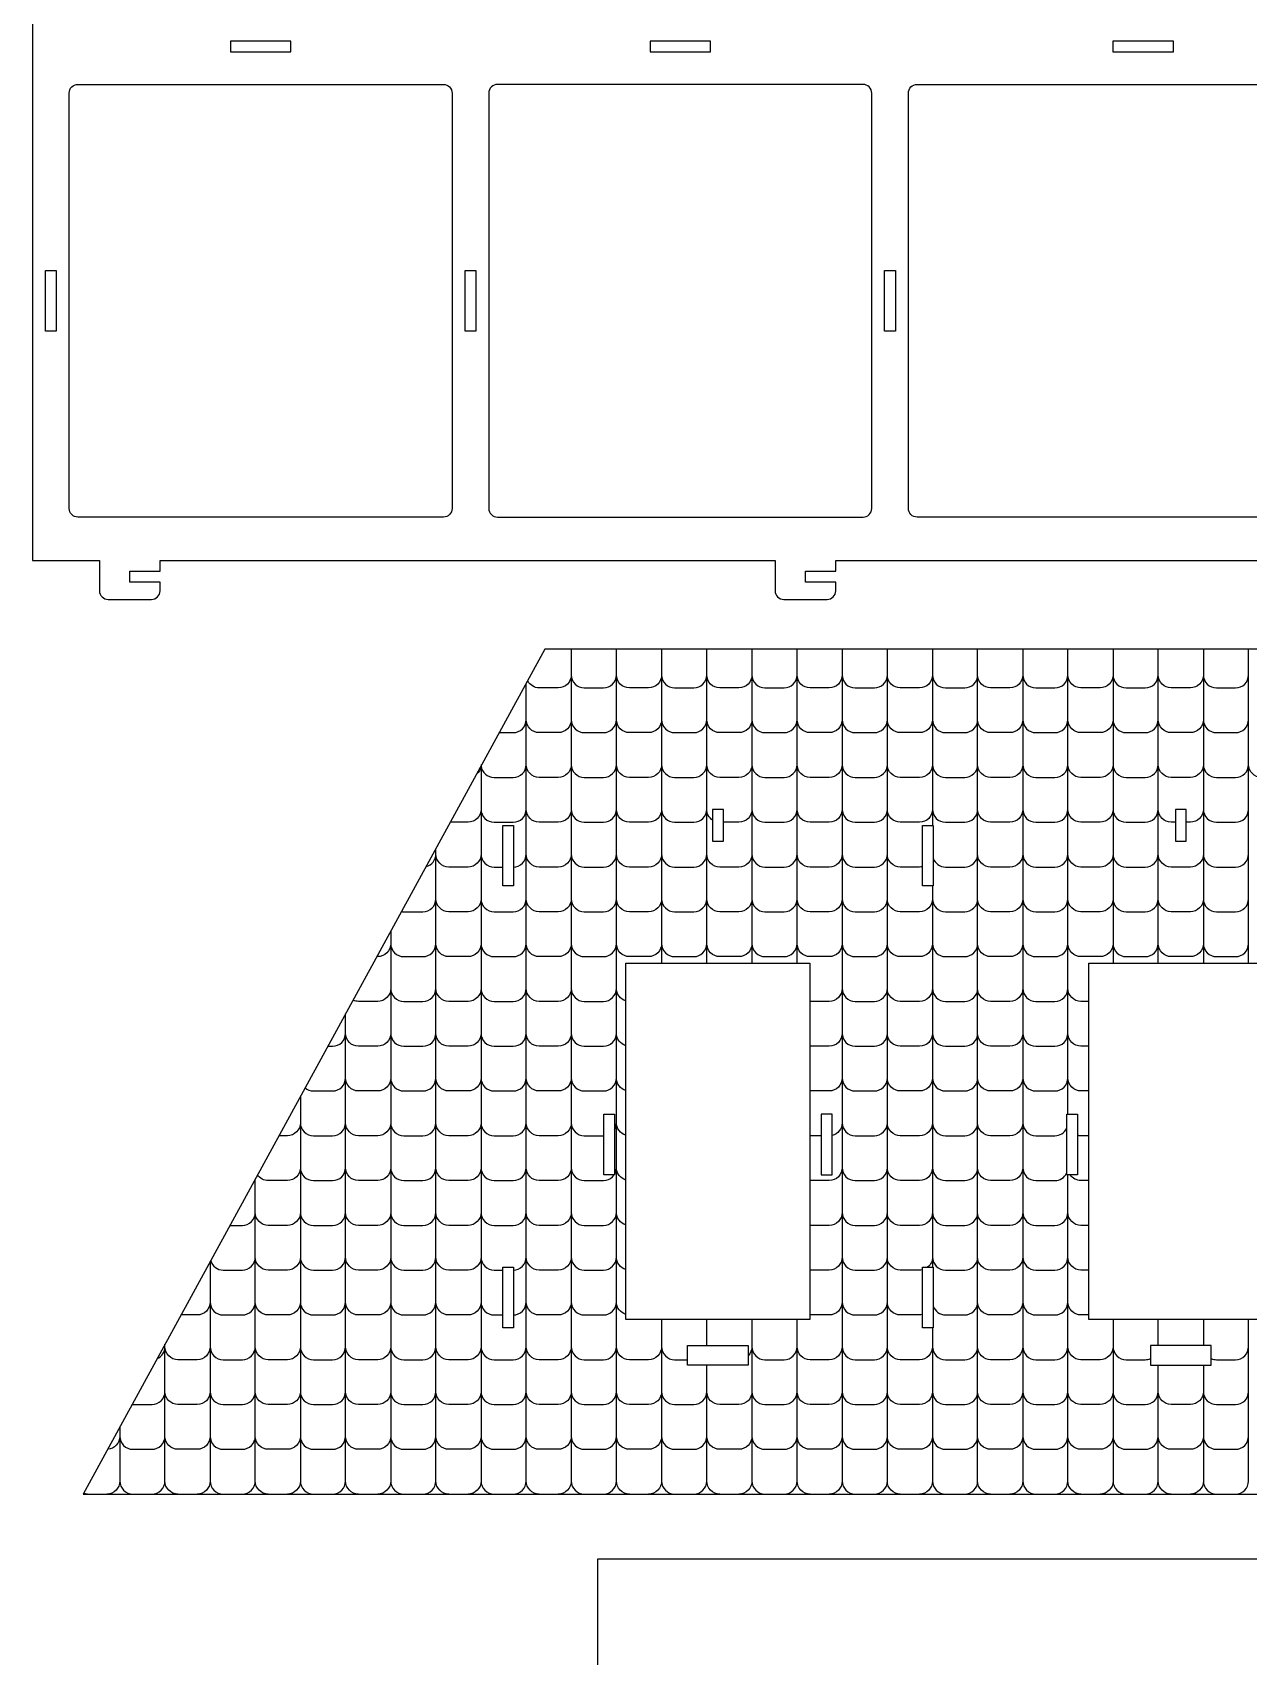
# Model space of a CAD drawing. Extents: x 9656 to 9770, y 1091 to 1154.
# Drawn here: x 9713.3 to 9727.36, y 1113.43 to 1132.2 of the extents above; entities that cross this region are included whole.
import ezdxf

# ---------------------------------------------------------------- set-up
doc = ezdxf.new("R2010")
doc.units = 0
doc.header["$MEASUREMENT"] = 0
doc.layers.add('LAYER_1', color=18, linetype='CONTINUOUS')

msp = doc.modelspace()

# ---------------------------------------------------------------- linework, layer by layer
at = {"layer": 'LAYER_1'}
for points in [[(9713.303, 1137.973), (9713.303, 1126.098), (9714.078, 1126.098), (9714.078, 1125.748, 0.414214), (9714.178, 1125.648), (9714.678, 1125.648, 0.414214), (9714.778, 1125.748), (9714.778, 1125.848), (9714.428, 1125.848), (9714.428, 1125.973), (9714.778, 1125.973), (9714.778, 1126.098), (9721.887, 1126.098), (9721.887, 1125.748, 0.414214), (9721.987, 1125.648), (9722.487, 1125.648, 0.414214), (9722.587, 1125.748), (9722.587, 1125.848), (9722.237, 1125.848), (9722.237, 1125.973), (9722.587, 1125.973), (9722.587, 1126.098), (9729.695, 1126.098)], [(9719.531, 1125.072), (9719.531, 1115.46, 0.414214), (9719.681, 1115.31)], [(9719.903, 1115.31, 0.414214), (9720.053, 1115.46), (9720.053, 1125.072)], [(9722.662, 1125.072), (9722.662, 1115.46, 0.414214), (9722.812, 1115.31)], [(9723.034, 1115.31, 0.414214), (9723.184, 1115.46), (9723.184, 1125.072)], [(9724.378, 1115.31, -0.414214), (9724.228, 1115.46), (9724.228, 1125.072)], [(9724.75, 1125.072), (9724.75, 1115.46, -0.414214), (9724.6, 1115.31)], [(9719.531, 1124.775, -0.414214), (9719.381, 1124.625), (9719.16, 1124.625, -0.279406), (9719.027, 1124.706)], [(9719.531, 1124.775, 0.414214), (9719.681, 1124.625), (9719.903, 1124.625, 0.414214), (9720.053, 1124.775)], [(9720.575, 1124.775, -0.414214), (9720.425, 1124.625), (9720.203, 1124.625, -0.414214), (9720.053, 1124.775)], [(9720.575, 1124.775, 0.414214), (9720.725, 1124.625), (9720.947, 1124.625, 0.414214), (9721.097, 1124.775)], [(9721.619, 1124.775, -0.414214), (9721.469, 1124.625), (9721.247, 1124.625, -0.414214), (9721.097, 1124.775)], [(9721.619, 1124.775, 0.414214), (9721.769, 1124.625), (9721.991, 1124.625, 0.414214), (9722.141, 1124.775)], [(9722.662, 1124.775, -0.414214), (9722.512, 1124.625), (9722.291, 1124.625, -0.414214), (9722.141, 1124.775)], [(9722.662, 1124.775, 0.414214), (9722.812, 1124.625), (9723.034, 1124.625, 0.414214), (9723.184, 1124.775)], [(9723.706, 1124.775, -0.414214), (9723.556, 1124.625), (9723.334, 1124.625, -0.414214), (9723.184, 1124.775)], [(9723.706, 1124.775, 0.414214), (9723.856, 1124.625), (9724.078, 1124.625, 0.414214), (9724.228, 1124.775)], [(9724.75, 1124.775, -0.414214), (9724.6, 1124.625), (9724.378, 1124.625, -0.414214), (9724.228, 1124.775)], [(9724.75, 1124.775, 0.414214), (9724.9, 1124.625), (9725.121, 1124.625, 0.414214), (9725.271, 1124.775)], [(9725.793, 1124.775, -0.414214), (9725.643, 1124.625), (9725.421, 1124.625, -0.414214), (9725.271, 1124.775)], [(9725.793, 1124.775, 0.414214), (9725.943, 1124.625), (9726.165, 1124.625, 0.414214), (9726.315, 1124.775)], [(9726.837, 1124.775, -0.414214), (9726.687, 1124.625), (9726.465, 1124.625, -0.414214), (9726.315, 1124.775)], [(9726.837, 1124.775, 0.414214), (9726.987, 1124.625), (9727.209, 1124.625, 0.414214), (9727.359, 1124.775)], [(9718.86, 1115.31, 0.414214), (9719.01, 1115.46), (9719.01, 1124.675)], [(9718.7, 1124.108), (9718.86, 1124.108, 0.414214), (9719.01, 1124.258)], [(9719.531, 1124.258, -0.414214), (9719.381, 1124.108), (9719.16, 1124.108, -0.414214), (9719.01, 1124.258)], [(9719.531, 1124.258, 0.414214), (9719.681, 1124.108), (9719.903, 1124.108, 0.414214), (9720.053, 1124.258)], [(9720.575, 1124.258, -0.414214), (9720.425, 1124.108), (9720.203, 1124.108, -0.414214), (9720.053, 1124.258)], [(9720.575, 1124.258, 0.414214), (9720.725, 1124.108), (9720.947, 1124.108, 0.414214), (9721.097, 1124.258)], [(9721.619, 1124.258, -0.414214), (9721.469, 1124.108), (9721.247, 1124.108, -0.414214), (9721.097, 1124.258)], [(9721.619, 1124.258, 0.414214), (9721.769, 1124.108), (9721.991, 1124.108, 0.414214), (9722.141, 1124.258)], [(9722.662, 1124.258, -0.414214), (9722.512, 1124.108), (9722.291, 1124.108, -0.414214), (9722.141, 1124.258)], [(9722.662, 1124.258, 0.414214), (9722.812, 1124.108), (9723.034, 1124.108, 0.414214), (9723.184, 1124.258)], [(9723.706, 1124.258, -0.414214), (9723.556, 1124.108), (9723.334, 1124.108, -0.414214), (9723.184, 1124.258)], [(9723.706, 1124.258, 0.414214), (9723.856, 1124.108), (9724.078, 1124.108, 0.414214), (9724.228, 1124.258)], [(9724.75, 1124.258, -0.414214), (9724.6, 1124.108), (9724.378, 1124.108, -0.414214), (9724.228, 1124.258)], [(9724.75, 1124.258, 0.414214), (9724.9, 1124.108), (9725.121, 1124.108, 0.414214), (9725.271, 1124.258)], [(9725.793, 1124.258, -0.414214), (9725.643, 1124.108), (9725.421, 1124.108, -0.414214), (9725.271, 1124.258)], [(9725.793, 1124.258, 0.414214), (9725.943, 1124.108), (9726.165, 1124.108, 0.414214), (9726.315, 1124.258)], [(9726.837, 1124.258, -0.414214), (9726.687, 1124.108), (9726.465, 1124.108, -0.414214), (9726.315, 1124.258)], [(9726.837, 1124.258, 0.414214), (9726.987, 1124.108), (9727.209, 1124.108, 0.414214), (9727.359, 1124.258)], [(9718.486, 1123.717, -0.175116), (9718.437, 1123.628)], [(9718.488, 1123.74), (9718.488, 1115.46, 0.414214), (9718.638, 1115.31)], [(9718.489, 1123.722, 0.379798), (9718.638, 1123.59), (9718.86, 1123.59, 0.414214), (9719.01, 1123.74)], [(9719.531, 1123.74, -0.414214), (9719.381, 1123.59), (9719.16, 1123.59, -0.414214), (9719.01, 1123.74)], [(9719.531, 1123.74, 0.414214), (9719.681, 1123.59), (9719.903, 1123.59, 0.414214), (9720.053, 1123.74)], [(9720.575, 1123.74, -0.414214), (9720.425, 1123.59), (9720.203, 1123.59, -0.414214), (9720.053, 1123.74)], [(9720.575, 1123.74, 0.414214), (9720.725, 1123.59), (9720.947, 1123.59, 0.414214), (9721.097, 1123.74)], [(9721.619, 1123.74, -0.414214), (9721.469, 1123.59), (9721.247, 1123.59, -0.414214), (9721.097, 1123.74)], [(9721.619, 1123.74, 0.414214), (9721.769, 1123.59), (9721.991, 1123.59, 0.414214), (9722.141, 1123.74)], [(9722.662, 1123.74, -0.414214), (9722.512, 1123.59), (9722.291, 1123.59, -0.414214), (9722.141, 1123.74)], [(9722.662, 1123.74, 0.414214), (9722.812, 1123.59), (9723.034, 1123.59, 0.414214), (9723.184, 1123.74)], [(9723.706, 1123.74, -0.414214), (9723.556, 1123.59), (9723.334, 1123.59, -0.414214), (9723.184, 1123.74)], [(9723.706, 1123.74, 0.414214), (9723.856, 1123.59), (9724.078, 1123.59, 0.414214), (9724.228, 1123.74)], [(9724.75, 1123.74, -0.414214), (9724.6, 1123.59), (9724.378, 1123.59, -0.414214), (9724.228, 1123.74)], [(9724.75, 1123.74, 0.414214), (9724.9, 1123.59), (9725.121, 1123.59, 0.414214), (9725.271, 1123.74)], [(9725.793, 1123.74, -0.414214), (9725.643, 1123.59), (9725.421, 1123.59, -0.414214), (9725.271, 1123.74)], [(9725.793, 1123.74, 0.414214), (9725.943, 1123.59), (9726.165, 1123.59, 0.414214), (9726.315, 1123.74)], [(9726.837, 1123.74, -0.414214), (9726.687, 1123.59), (9726.465, 1123.59, -0.414214), (9726.315, 1123.74)], [(9726.837, 1123.74, 0.414214), (9726.987, 1123.59), (9727.209, 1123.59, 0.414214), (9727.359, 1123.74)], [(9727.881, 1123.74, -0.414214), (9727.731, 1123.59), (9727.509, 1123.59, -0.414214), (9727.359, 1123.74)], [(9718.488, 1123.223, -0.414214), (9718.338, 1123.073), (9718.134, 1123.073)], [(9718.488, 1123.223, 0.414214), (9718.638, 1123.073), (9718.86, 1123.073, 0.414214), (9719.01, 1123.223)], [(9719.531, 1123.223, -0.414214), (9719.381, 1123.073), (9719.16, 1123.073, -0.414214), (9719.01, 1123.223)], [(9719.531, 1123.223, 0.414214), (9719.681, 1123.073), (9719.903, 1123.073, 0.414214), (9720.053, 1123.223)], [(9720.575, 1123.223, -0.414214), (9720.425, 1123.073), (9720.203, 1123.073, -0.414214), (9720.053, 1123.223)], [(9720.575, 1123.223, 0.414214), (9720.725, 1123.073), (9720.947, 1123.073, 0.414214), (9721.097, 1123.223)], [(9721.164, 1123.098, -0.250445), (9721.097, 1123.223)], [(9721.619, 1123.223, -0.414214), (9721.469, 1123.073), (9721.289, 1123.073)], [(9721.619, 1123.223, 0.414214), (9721.769, 1123.073), (9721.991, 1123.073, 0.414214), (9722.141, 1123.223)], [(9722.662, 1123.223, -0.414214), (9722.512, 1123.073), (9722.291, 1123.073, -0.414214), (9722.141, 1123.223)], [(9722.662, 1123.223, 0.414214), (9722.812, 1123.073), (9723.034, 1123.073, 0.414214), (9723.184, 1123.223)], [(9723.706, 1123.223, -0.414214), (9723.556, 1123.073), (9723.334, 1123.073, -0.414214), (9723.184, 1123.223)], [(9723.706, 1123.223, 0.414214), (9723.856, 1123.073), (9724.078, 1123.073, 0.414214), (9724.228, 1123.223)], [(9724.75, 1123.223, -0.414214), (9724.6, 1123.073), (9724.378, 1123.073, -0.414214), (9724.228, 1123.223)], [(9724.75, 1123.223, 0.414214), (9724.9, 1123.073), (9725.121, 1123.073, 0.414214), (9725.271, 1123.223)], [(9725.793, 1123.223, -0.414214), (9725.643, 1123.073), (9725.421, 1123.073, -0.414214), (9725.271, 1123.223)], [(9725.793, 1123.223, 0.414214), (9725.943, 1123.073), (9726.165, 1123.073, 0.414214), (9726.315, 1123.223)], [(9726.514, 1123.073), (9726.465, 1123.073, -0.414214), (9726.315, 1123.223)], [(9726.837, 1123.223, -0.414214), (9726.687, 1123.073), (9726.639, 1123.073)], [(9726.837, 1123.223, 0.414214), (9726.987, 1123.073), (9727.209, 1123.073, 0.414214), (9727.359, 1123.223)], [(9717.853, 1122.56, 0.342693), (9717.966, 1122.705)], [(9718.116, 1115.31, -0.414214), (9717.966, 1115.46), (9717.966, 1122.766)], [(9718.488, 1122.705, -0.414214), (9718.338, 1122.555), (9718.116, 1122.555, -0.414214), (9717.966, 1122.705)], [(9718.488, 1122.705, 0.414214), (9718.638, 1122.555), (9718.739, 1122.555)], [(9718.86, 1122.555, 0.414214), (9719.01, 1122.705)], [(9719.531, 1122.705, -0.414214), (9719.381, 1122.555), (9719.16, 1122.555, -0.414214), (9719.01, 1122.705)], [(9719.531, 1122.705, 0.414214), (9719.681, 1122.555), (9719.903, 1122.555, 0.414214), (9720.053, 1122.705)], [(9720.575, 1122.705, -0.414214), (9720.425, 1122.555), (9720.203, 1122.555, -0.414214), (9720.053, 1122.705)], [(9720.575, 1122.705, 0.414214), (9720.725, 1122.555), (9720.947, 1122.555, 0.414214), (9721.097, 1122.705)], [(9721.619, 1122.705, -0.414214), (9721.469, 1122.555), (9721.247, 1122.555, -0.414214), (9721.097, 1122.705)], [(9721.619, 1122.705, 0.414214), (9721.769, 1122.555), (9721.991, 1122.555, 0.414214), (9722.141, 1122.705)], [(9722.662, 1122.705, -0.414214), (9722.512, 1122.555), (9722.291, 1122.555, -0.414214), (9722.141, 1122.705)], [(9722.662, 1122.705, 0.414214), (9722.812, 1122.555), (9723.034, 1122.555, 0.414214), (9723.184, 1122.705)], [(9723.589, 1122.559, -0.054702), (9723.556, 1122.555), (9723.334, 1122.555, -0.414214), (9723.184, 1122.705)], [(9723.714, 1122.658, 0.323813), (9723.856, 1122.555), (9724.078, 1122.555, 0.414214), (9724.228, 1122.705)], [(9724.75, 1122.705, -0.414214), (9724.6, 1122.555), (9724.378, 1122.555, -0.414214), (9724.228, 1122.705)], [(9724.75, 1122.705, 0.414214), (9724.9, 1122.555), (9725.121, 1122.555, 0.414214), (9725.271, 1122.705)], [(9725.793, 1122.705, -0.414214), (9725.643, 1122.555), (9725.421, 1122.555, -0.414214), (9725.271, 1122.705)], [(9725.793, 1122.705, 0.414214), (9725.943, 1122.555), (9726.165, 1122.555, 0.414214), (9726.315, 1122.705)], [(9726.837, 1122.705, -0.414214), (9726.687, 1122.555), (9726.465, 1122.555, -0.414214), (9726.315, 1122.705)], [(9726.837, 1122.705, 0.414214), (9726.987, 1122.555), (9727.209, 1122.555, 0.414214), (9727.359, 1122.705)], [(9717.569, 1122.04, 0.042575), (9717.594, 1122.038), (9717.816, 1122.038, 0.414214), (9717.966, 1122.188)], [(9718.488, 1122.188, -0.414214), (9718.338, 1122.038), (9718.116, 1122.038, -0.414214), (9717.966, 1122.188)], [(9718.488, 1122.188, 0.414214), (9718.638, 1122.038), (9718.86, 1122.038, 0.414214), (9719.01, 1122.188)], [(9719.531, 1122.188, -0.414214), (9719.381, 1122.038), (9719.16, 1122.038, -0.414214), (9719.01, 1122.188)], [(9719.531, 1122.188, 0.414214), (9719.681, 1122.038), (9719.903, 1122.038, 0.414214), (9720.053, 1122.188)], [(9720.575, 1122.188, -0.414214), (9720.425, 1122.038), (9720.203, 1122.038, -0.414214), (9720.053, 1122.188)], [(9720.575, 1122.188, 0.414214), (9720.725, 1122.038), (9720.947, 1122.038, 0.414214), (9721.097, 1122.188)], [(9721.619, 1122.188, -0.414214), (9721.469, 1122.038), (9721.247, 1122.038, -0.414214), (9721.097, 1122.188)], [(9721.619, 1122.188, 0.414214), (9721.769, 1122.038), (9721.991, 1122.038, 0.414214), (9722.141, 1122.188)], [(9722.662, 1122.188, -0.414214), (9722.512, 1122.038), (9722.291, 1122.038, -0.414214), (9722.141, 1122.188)], [(9722.662, 1122.188, 0.414214), (9722.812, 1122.038), (9723.034, 1122.038, 0.414214), (9723.184, 1122.188)], [(9723.706, 1122.188, -0.414214), (9723.556, 1122.038), (9723.334, 1122.038, -0.414214), (9723.184, 1122.188)], [(9723.706, 1122.188, 0.414214), (9723.856, 1122.038), (9724.078, 1122.038, 0.414214), (9724.228, 1122.188)], [(9724.75, 1122.188, -0.414214), (9724.6, 1122.038), (9724.378, 1122.038, -0.414214), (9724.228, 1122.188)], [(9724.75, 1122.188, 0.414214), (9724.9, 1122.038), (9725.121, 1122.038, 0.414214), (9725.271, 1122.188)], [(9725.793, 1122.188, -0.414214), (9725.643, 1122.038), (9725.421, 1122.038, -0.414214), (9725.271, 1122.188)], [(9725.793, 1122.188, 0.414214), (9725.943, 1122.038), (9726.165, 1122.038, 0.414214), (9726.315, 1122.188)], [(9726.837, 1122.188, -0.414214), (9726.687, 1122.038), (9726.465, 1122.038, -0.414214), (9726.315, 1122.188)], [(9726.837, 1122.188, 0.414214), (9726.987, 1122.038), (9727.209, 1122.038, 0.414214), (9727.359, 1122.188)], [(9717.444, 1121.812), (9717.444, 1115.46, 0.414214), (9717.594, 1115.31)], [(9717.444, 1121.67, -0.414214), (9717.294, 1121.52), (9717.285, 1121.52)], [(9717.444, 1121.67, 0.414214), (9717.594, 1121.52), (9717.816, 1121.52, 0.414214), (9717.966, 1121.67)], [(9718.488, 1121.67, -0.414214), (9718.338, 1121.52), (9718.116, 1121.52, -0.414214), (9717.966, 1121.67)], [(9718.488, 1121.67, 0.414214), (9718.638, 1121.52), (9718.86, 1121.52, 0.414214), (9719.01, 1121.67)], [(9719.531, 1121.67, -0.414214), (9719.381, 1121.52), (9719.16, 1121.52, -0.414214), (9719.01, 1121.67)], [(9719.531, 1121.67, 0.414214), (9719.681, 1121.52), (9719.903, 1121.52, 0.414214), (9720.053, 1121.67)], [(9720.575, 1121.67, -0.414214), (9720.425, 1121.52), (9720.203, 1121.52, -0.414214), (9720.053, 1121.67)], [(9720.575, 1121.67, 0.414214), (9720.725, 1121.52), (9720.947, 1121.52, 0.414214), (9721.097, 1121.67)], [(9721.619, 1121.67, -0.414214), (9721.469, 1121.52), (9721.247, 1121.52, -0.414214), (9721.097, 1121.67)], [(9721.619, 1121.67, 0.414214), (9721.769, 1121.52), (9721.991, 1121.52, 0.414214), (9722.141, 1121.67)], [(9722.662, 1121.67, -0.414214), (9722.512, 1121.52), (9722.291, 1121.52, -0.414214), (9722.141, 1121.67)], [(9722.662, 1121.67, 0.414214), (9722.812, 1121.52), (9723.034, 1121.52, 0.414214), (9723.184, 1121.67)], [(9723.706, 1121.67, -0.414214), (9723.556, 1121.52), (9723.334, 1121.52, -0.414214), (9723.184, 1121.67)], [(9723.706, 1121.67, 0.414214), (9723.856, 1121.52), (9724.078, 1121.52, 0.414214), (9724.228, 1121.67)], [(9724.75, 1121.67, -0.414214), (9724.6, 1121.52), (9724.378, 1121.52, -0.414214), (9724.228, 1121.67)], [(9724.75, 1121.67, 0.414214), (9724.9, 1121.52), (9725.121, 1121.52, 0.414214), (9725.271, 1121.67)], [(9725.793, 1121.67, -0.414214), (9725.643, 1121.52), (9725.421, 1121.52, -0.414214), (9725.271, 1121.67)], [(9725.793, 1121.67, 0.414214), (9725.943, 1121.52), (9726.165, 1121.52, 0.414214), (9726.315, 1121.67)], [(9726.837, 1121.67, -0.414214), (9726.687, 1121.52), (9726.465, 1121.52, -0.414214), (9726.315, 1121.67)], [(9726.837, 1121.67, 0.414214), (9726.987, 1121.52), (9727.209, 1121.52, 0.414214), (9727.359, 1121.67)], [(9717.444, 1121.153, -0.414214), (9717.294, 1121.003), (9717.072, 1121.003, -0.109058), (9717.009, 1121.017)], [(9717.444, 1121.153, 0.414214), (9717.594, 1121.003), (9717.816, 1121.003, 0.414214), (9717.966, 1121.153)], [(9718.488, 1121.153, -0.414214), (9718.338, 1121.003), (9718.116, 1121.003, -0.414214), (9717.966, 1121.153)], [(9718.488, 1121.153, 0.414214), (9718.638, 1121.003), (9718.86, 1121.003, 0.414214), (9719.01, 1121.153)], [(9719.531, 1121.153, -0.414214), (9719.381, 1121.003), (9719.16, 1121.003, -0.414214), (9719.01, 1121.153)], [(9719.531, 1121.153, 0.414214), (9719.681, 1121.003), (9719.903, 1121.003, 0.414214), (9720.053, 1121.153)], [(9720.162, 1121.008, -0.335422), (9720.053, 1121.153)], [(9722.662, 1121.153, -0.414214), (9722.512, 1121.003), (9722.291, 1121.003, -0.001323), (9722.29, 1121.003)], [(9722.662, 1121.153, 0.414214), (9722.812, 1121.003), (9723.034, 1121.003, 0.414214), (9723.184, 1121.153)], [(9723.706, 1121.153, -0.414214), (9723.556, 1121.003), (9723.334, 1121.003, -0.414214), (9723.184, 1121.153)], [(9723.706, 1121.153, 0.414214), (9723.856, 1121.003), (9724.078, 1121.003, 0.414214), (9724.228, 1121.153)], [(9724.75, 1121.153, -0.414214), (9724.6, 1121.003), (9724.378, 1121.003, -0.414214), (9724.228, 1121.153)], [(9724.75, 1121.153, 0.414214), (9724.9, 1121.003), (9725.121, 1121.003, 0.414214), (9725.271, 1121.153)], [(9725.512, 1121.003), (9725.421, 1121.003, -0.414214), (9725.271, 1121.153)], [(9717.072, 1115.31, -0.414214), (9716.922, 1115.46), (9716.922, 1120.858)], [(9716.719, 1120.485), (9716.772, 1120.485, 0.414214), (9716.922, 1120.635)], [(9717.444, 1120.635, -0.414214), (9717.294, 1120.485), (9717.072, 1120.485, -0.414214), (9716.922, 1120.635)], [(9717.444, 1120.635, 0.414214), (9717.594, 1120.485), (9717.816, 1120.485, 0.414214), (9717.966, 1120.635)], [(9718.488, 1120.635, -0.414214), (9718.338, 1120.485), (9718.116, 1120.485, -0.414214), (9717.966, 1120.635)], [(9718.488, 1120.635, 0.414214), (9718.638, 1120.485), (9718.86, 1120.485, 0.414214), (9719.01, 1120.635)], [(9719.531, 1120.635, -0.414214), (9719.381, 1120.485), (9719.16, 1120.485, -0.414214), (9719.01, 1120.635)], [(9719.531, 1120.635, 0.414214), (9719.681, 1120.485), (9719.903, 1120.485, 0.414214), (9720.053, 1120.635)], [(9720.162, 1120.491, -0.335422), (9720.053, 1120.635)], [(9722.662, 1120.635, -0.414214), (9722.512, 1120.485), (9722.291, 1120.485, -0.001323), (9722.29, 1120.485)], [(9722.662, 1120.635, 0.414214), (9722.812, 1120.485), (9723.034, 1120.485, 0.414214), (9723.184, 1120.635)], [(9723.706, 1120.635, -0.414214), (9723.556, 1120.485), (9723.334, 1120.485, -0.414214), (9723.184, 1120.635)], [(9723.706, 1120.635, 0.414214), (9723.856, 1120.485), (9724.078, 1120.485, 0.414214), (9724.228, 1120.635)], [(9724.75, 1120.635, -0.414214), (9724.6, 1120.485), (9724.378, 1120.485, -0.414214), (9724.228, 1120.635)], [(9724.75, 1120.635, 0.414214), (9724.9, 1120.485), (9725.121, 1120.485, 0.414214), (9725.271, 1120.635)], [(9725.512, 1120.485), (9725.421, 1120.485, -0.414214), (9725.271, 1120.635)], [(9716.455, 1120.002, 0.175306), (9716.55, 1119.968), (9716.772, 1119.968, 0.414214), (9716.922, 1120.118)], [(9717.444, 1120.118, -0.414214), (9717.294, 1119.968), (9717.072, 1119.968, -0.414214), (9716.922, 1120.118)], [(9717.444, 1120.118, 0.414214), (9717.594, 1119.968), (9717.816, 1119.968, 0.414214), (9717.966, 1120.118)], [(9718.488, 1120.118, -0.414214), (9718.338, 1119.968), (9718.116, 1119.968, -0.414214), (9717.966, 1120.118)], [(9718.488, 1120.118, 0.414214), (9718.638, 1119.968), (9718.86, 1119.968, 0.414214), (9719.01, 1120.118)], [(9719.531, 1120.118, -0.414214), (9719.381, 1119.968), (9719.16, 1119.968, -0.414214), (9719.01, 1120.118)], [(9719.531, 1120.118, 0.414214), (9719.681, 1119.968), (9719.903, 1119.968, 0.414214), (9720.053, 1120.118)], [(9720.162, 1119.973, -0.335422), (9720.053, 1120.118)], [(9722.662, 1120.118, -0.414214), (9722.512, 1119.968), (9722.291, 1119.968, -0.001323), (9722.29, 1119.968)], [(9722.662, 1120.118, 0.414214), (9722.812, 1119.968), (9723.034, 1119.968, 0.414214), (9723.184, 1120.118)], [(9723.706, 1120.118, -0.414214), (9723.556, 1119.968), (9723.334, 1119.968, -0.414214), (9723.184, 1120.118)], [(9723.706, 1120.118, 0.414214), (9723.856, 1119.968), (9724.078, 1119.968, 0.414214), (9724.228, 1120.118)], [(9724.75, 1120.118, -0.414214), (9724.6, 1119.968), (9724.378, 1119.968, -0.414214), (9724.228, 1120.118)], [(9724.75, 1120.118, 0.414214), (9724.9, 1119.968), (9725.121, 1119.968, 0.414214), (9725.271, 1120.118)], [(9725.512, 1119.968), (9725.421, 1119.968, -0.414214), (9725.271, 1120.118)], [(9716.4, 1119.904), (9716.4, 1115.46, 0.414214), (9716.55, 1115.31)], [(9716.4, 1119.6, -0.414214), (9716.25, 1119.45), (9716.153, 1119.45)], [(9716.4, 1119.6, 0.414214), (9716.55, 1119.45), (9716.772, 1119.45, 0.414214), (9716.922, 1119.6)], [(9717.444, 1119.6, -0.414214), (9717.294, 1119.45), (9717.072, 1119.45, -0.414214), (9716.922, 1119.6)], [(9717.444, 1119.6, 0.414214), (9717.594, 1119.45), (9717.816, 1119.45, 0.414214), (9717.966, 1119.6)], [(9718.488, 1119.6, -0.414214), (9718.338, 1119.45), (9718.116, 1119.45, -0.414214), (9717.966, 1119.6)], [(9718.488, 1119.6, 0.414214), (9718.638, 1119.45), (9718.86, 1119.45, 0.414214), (9719.01, 1119.6)], [(9719.531, 1119.6, -0.414214), (9719.381, 1119.45), (9719.16, 1119.45, -0.414214), (9719.01, 1119.6)], [(9719.531, 1119.6, 0.414214), (9719.681, 1119.45), (9719.903, 1119.45, 0.006806), (9719.907, 1119.45)], [(9720.032, 1119.524, 0.13441), (9720.053, 1119.6)], [(9720.162, 1119.456, -0.335422), (9720.053, 1119.6)], [(9722.662, 1119.6, -0.351824), (9722.545, 1119.454)], [(9722.662, 1119.6, 0.414214), (9722.812, 1119.45), (9723.034, 1119.45, 0.414214), (9723.184, 1119.6)], [(9723.706, 1119.6, -0.414214), (9723.556, 1119.45), (9723.334, 1119.45, -0.414214), (9723.184, 1119.6)], [(9723.706, 1119.6, 0.414214), (9723.856, 1119.45), (9724.078, 1119.45, 0.414214), (9724.228, 1119.6)], [(9724.75, 1119.6, -0.414214), (9724.6, 1119.45), (9724.378, 1119.45, -0.414214), (9724.228, 1119.6)], [(9724.75, 1119.6, 0.414214), (9724.9, 1119.45), (9725.121, 1119.45, 0.291063), (9725.257, 1119.537)], [(9722.42, 1119.45), (9722.291, 1119.45, -0.001323), (9722.29, 1119.45)], [(9725.512, 1119.45), (9725.421, 1119.45, -0.06611), (9725.382, 1119.455)], [(9716.029, 1115.31, -0.414214), (9715.879, 1115.46), (9715.879, 1118.949)], [(9716.4, 1119.083, -0.414214), (9716.25, 1118.933), (9716.029, 1118.933, -0.2469), (9715.905, 1118.998)], [(9716.4, 1119.083, 0.414214), (9716.55, 1118.933), (9716.772, 1118.933, 0.414214), (9716.922, 1119.083)], [(9717.444, 1119.083, -0.414214), (9717.294, 1118.933), (9717.072, 1118.933, -0.414214), (9716.922, 1119.083)], [(9717.444, 1119.083, 0.414214), (9717.594, 1118.933), (9717.816, 1118.933, 0.414214), (9717.966, 1119.083)], [(9718.488, 1119.083, -0.414214), (9718.338, 1118.933), (9718.116, 1118.933, -0.414214), (9717.966, 1119.083)], [(9718.488, 1119.083, 0.414214), (9718.638, 1118.933), (9718.86, 1118.933, 0.414214), (9719.01, 1119.083)], [(9719.531, 1119.083, -0.414214), (9719.381, 1118.933), (9719.16, 1118.933, -0.414214), (9719.01, 1119.083)], [(9719.531, 1119.083, 0.414214), (9719.681, 1118.933), (9719.903, 1118.933, 0.414214), (9720.053, 1119.083)], [(9720.162, 1118.938, -0.335422), (9720.053, 1119.083)], [(9722.662, 1119.083, -0.414214), (9722.512, 1118.933), (9722.291, 1118.933, -0.001323), (9722.29, 1118.933)], [(9722.662, 1119.083, 0.414214), (9722.812, 1118.933), (9723.034, 1118.933, 0.414214), (9723.184, 1119.083)], [(9723.706, 1119.083, -0.414214), (9723.556, 1118.933), (9723.334, 1118.933, -0.414214), (9723.184, 1119.083)], [(9723.706, 1119.083, 0.414214), (9723.856, 1118.933), (9724.078, 1118.933, 0.414214), (9724.228, 1119.083)], [(9724.75, 1119.083, -0.414214), (9724.6, 1118.933), (9724.378, 1118.933, -0.414214), (9724.228, 1119.083)], [(9724.75, 1119.083, 0.414214), (9724.9, 1118.933), (9725.121, 1118.933, 0.291063), (9725.257, 1119.019)], [(9725.421, 1115.31, -0.414214), (9725.271, 1115.46), (9725.271, 1118.999)], [(9725.512, 1118.933), (9725.421, 1118.933, -0.249808), (9725.297, 1118.999)], [(9715.587, 1118.415), (9715.729, 1118.415, 0.414214), (9715.879, 1118.565)], [(9716.4, 1118.565, -0.414214), (9716.25, 1118.415), (9716.029, 1118.415, -0.414214), (9715.879, 1118.565)], [(9716.4, 1118.565, 0.414214), (9716.55, 1118.415), (9716.772, 1118.415, 0.414214), (9716.922, 1118.565)], [(9717.444, 1118.565, -0.414214), (9717.294, 1118.415), (9717.072, 1118.415, -0.414214), (9716.922, 1118.565)], [(9717.444, 1118.565, 0.414214), (9717.594, 1118.415), (9717.816, 1118.415, 0.414214), (9717.966, 1118.565)], [(9718.488, 1118.565, -0.414214), (9718.338, 1118.415), (9718.116, 1118.415, -0.414214), (9717.966, 1118.565)], [(9718.488, 1118.565, 0.414214), (9718.638, 1118.415), (9718.86, 1118.415, 0.414214), (9719.01, 1118.565)], [(9719.531, 1118.565, -0.414214), (9719.381, 1118.415), (9719.16, 1118.415, -0.414214), (9719.01, 1118.565)], [(9719.531, 1118.565, 0.414214), (9719.681, 1118.415), (9719.903, 1118.415, 0.414214), (9720.053, 1118.565)], [(9720.162, 1118.421, -0.335422), (9720.053, 1118.565)], [(9722.662, 1118.565, -0.414214), (9722.512, 1118.415), (9722.291, 1118.415, -0.001323), (9722.29, 1118.415)], [(9722.662, 1118.565, 0.414214), (9722.812, 1118.415), (9723.034, 1118.415, 0.414214), (9723.184, 1118.565)], [(9723.706, 1118.565, -0.414214), (9723.556, 1118.415), (9723.334, 1118.415, -0.414214), (9723.184, 1118.565)], [(9723.706, 1118.565, 0.414214), (9723.856, 1118.415), (9724.078, 1118.415, 0.414214), (9724.228, 1118.565)], [(9724.75, 1118.565, -0.414214), (9724.6, 1118.415), (9724.378, 1118.415, -0.414214), (9724.228, 1118.565)], [(9724.75, 1118.565, 0.414214), (9724.9, 1118.415), (9725.121, 1118.415, 0.414214), (9725.271, 1118.565)], [(9725.512, 1118.415), (9725.421, 1118.415, -0.414214), (9725.271, 1118.565)], [(9715.357, 1117.995), (9715.357, 1115.46, 0.414214), (9715.507, 1115.31)], [(9715.363, 1118.006, 0.333881), (9715.507, 1117.898), (9715.729, 1117.898, 0.414214), (9715.879, 1118.048)], [(9716.4, 1118.048, -0.414214), (9716.25, 1117.898), (9716.029, 1117.898, -0.414214), (9715.879, 1118.048)], [(9716.4, 1118.048, 0.414214), (9716.55, 1117.898), (9716.772, 1117.898, 0.414214), (9716.922, 1118.048)], [(9717.444, 1118.048, -0.414214), (9717.294, 1117.898), (9717.072, 1117.898, -0.414214), (9716.922, 1118.048)], [(9717.444, 1118.048, 0.414214), (9717.594, 1117.898), (9717.816, 1117.898, 0.414214), (9717.966, 1118.048)], [(9718.488, 1118.048, -0.414214), (9718.338, 1117.898), (9718.116, 1117.898, -0.414214), (9717.966, 1118.048)], [(9718.488, 1118.048, 0.414214), (9718.638, 1117.898), (9718.739, 1117.898)], [(9718.86, 1117.898, 0.414214), (9719.01, 1118.048)], [(9719.531, 1118.048, -0.414214), (9719.381, 1117.898), (9719.16, 1117.898, -0.414214), (9719.01, 1118.048)], [(9719.531, 1118.048, 0.414214), (9719.681, 1117.898), (9719.903, 1117.898, 0.414214), (9720.053, 1118.048)], [(9720.162, 1117.903, -0.335422), (9720.053, 1118.048)], [(9722.662, 1118.048, -0.414214), (9722.512, 1117.898), (9722.291, 1117.898, -0.001323), (9722.29, 1117.898)], [(9722.662, 1118.048, 0.414214), (9722.812, 1117.898), (9723.034, 1117.898, 0.414214), (9723.184, 1118.048)], [(9723.589, 1117.901, -0.054702), (9723.556, 1117.898), (9723.334, 1117.898, -0.414214), (9723.184, 1118.048)], [(9723.706, 1118.048, -0.226596), (9723.65, 1117.931)], [(9723.706, 1118.048, 0.414214), (9723.856, 1117.898), (9724.078, 1117.898, 0.414214), (9724.228, 1118.048)], [(9724.75, 1118.048, -0.414214), (9724.6, 1117.898), (9724.378, 1117.898, -0.414214), (9724.228, 1118.048)], [(9724.75, 1118.048, 0.414214), (9724.9, 1117.898), (9725.121, 1117.898, 0.414214), (9725.271, 1118.048)], [(9725.512, 1117.898), (9725.421, 1117.898, -0.414214), (9725.271, 1118.048)], [(9715.357, 1117.53, -0.414214), (9715.207, 1117.38), (9715.021, 1117.38)], [(9715.357, 1117.53, 0.414214), (9715.507, 1117.38), (9715.729, 1117.38, 0.414214), (9715.879, 1117.53)], [(9716.4, 1117.53, -0.414214), (9716.25, 1117.38), (9716.029, 1117.38, -0.414214), (9715.879, 1117.53)], [(9716.4, 1117.53, 0.414214), (9716.55, 1117.38), (9716.772, 1117.38, 0.414214), (9716.922, 1117.53)], [(9717.444, 1117.53, -0.414214), (9717.294, 1117.38), (9717.072, 1117.38, -0.414214), (9716.922, 1117.53)], [(9717.444, 1117.53, 0.414214), (9717.594, 1117.38), (9717.816, 1117.38, 0.414214), (9717.966, 1117.53)], [(9718.488, 1117.53, -0.414214), (9718.338, 1117.38), (9718.116, 1117.38, -0.414214), (9717.966, 1117.53)], [(9718.488, 1117.53, 0.414214), (9718.638, 1117.38), (9718.739, 1117.38)], [(9718.86, 1117.38, 0.414214), (9719.01, 1117.53)], [(9719.531, 1117.53, -0.414214), (9719.381, 1117.38), (9719.16, 1117.38, -0.414214), (9719.01, 1117.53)], [(9719.531, 1117.53, 0.414214), (9719.681, 1117.38), (9719.903, 1117.38, 0.414214), (9720.053, 1117.53)], [(9720.162, 1117.386, -0.335422), (9720.053, 1117.53)], [(9722.662, 1117.53, -0.414214), (9722.512, 1117.38), (9722.291, 1117.38, -0.001323), (9722.29, 1117.38)], [(9722.662, 1117.53, 0.414214), (9722.812, 1117.38), (9723.034, 1117.38, 0.414214), (9723.184, 1117.53)], [(9723.589, 1117.384, -0.054702), (9723.556, 1117.38), (9723.334, 1117.38, -0.414214), (9723.184, 1117.53)], [(9723.714, 1117.483, 0.323813), (9723.856, 1117.38), (9724.078, 1117.38, 0.414214), (9724.228, 1117.53)], [(9724.75, 1117.53, -0.414214), (9724.6, 1117.38), (9724.378, 1117.38, -0.414214), (9724.228, 1117.53)], [(9724.75, 1117.53, 0.414214), (9724.9, 1117.38), (9725.121, 1117.38, 0.414214), (9725.271, 1117.53)], [(9725.512, 1117.38), (9725.421, 1117.38, -0.414214), (9725.271, 1117.53)], [(9720.575, 1117.326), (9720.575, 1115.46, -0.414214), (9720.425, 1115.31)], [(9721.619, 1117.326), (9721.619, 1115.46, 0.414214), (9721.769, 1115.31)], [(9721.991, 1115.31, 0.414214), (9722.141, 1115.46), (9722.141, 1117.326)], [(9725.793, 1117.326), (9725.793, 1115.46, 0.414214), (9725.943, 1115.31)], [(9727.209, 1115.31, 0.414214), (9727.359, 1115.46), (9727.359, 1117.326)], [(9723.706, 1117.231), (9723.706, 1115.46, -0.414214), (9723.556, 1115.31)], [(9714.685, 1115.31, 0.414214), (9714.835, 1115.46), (9714.835, 1117.041)], [(9714.744, 1116.875, 0.299842), (9714.835, 1117.013)], [(9715.357, 1117.013, -0.414214), (9715.207, 1116.863), (9714.985, 1116.863, -0.414214), (9714.835, 1117.013)], [(9715.357, 1117.013, 0.414214), (9715.507, 1116.863), (9715.729, 1116.863, 0.414214), (9715.879, 1117.013)], [(9716.4, 1117.013, -0.414214), (9716.25, 1116.863), (9716.029, 1116.863, -0.414214), (9715.879, 1117.013)], [(9716.4, 1117.013, 0.414214), (9716.55, 1116.863), (9716.772, 1116.863, 0.414214), (9716.922, 1117.013)], [(9717.444, 1117.013, -0.414214), (9717.294, 1116.863), (9717.072, 1116.863, -0.414214), (9716.922, 1117.013)], [(9717.444, 1117.013, 0.414214), (9717.594, 1116.863), (9717.816, 1116.863, 0.414214), (9717.966, 1117.013)], [(9718.488, 1117.013, -0.414214), (9718.338, 1116.863), (9718.116, 1116.863, -0.414214), (9717.966, 1117.013)], [(9718.488, 1117.013, 0.414214), (9718.638, 1116.863), (9718.86, 1116.863, 0.414214), (9719.01, 1117.013)], [(9719.531, 1117.013, -0.414214), (9719.381, 1116.863), (9719.16, 1116.863, -0.414214), (9719.01, 1117.013)], [(9719.531, 1117.013, 0.414214), (9719.681, 1116.863), (9719.903, 1116.863, 0.414214), (9720.053, 1117.013)], [(9720.575, 1117.013, -0.414214), (9720.425, 1116.863), (9720.203, 1116.863, -0.414214), (9720.053, 1117.013)], [(9720.575, 1117.013, 0.414214), (9720.725, 1116.863), (9720.876, 1116.863)], [(9721.619, 1117.013, -0.195819), (9721.576, 1116.908)], [(9721.619, 1117.013, 0.414214), (9721.769, 1116.863), (9721.991, 1116.863, 0.414214), (9722.141, 1117.013)], [(9722.662, 1117.013, -0.414214), (9722.512, 1116.863), (9722.291, 1116.863, -0.414214), (9722.141, 1117.013)], [(9722.662, 1117.013, 0.414214), (9722.812, 1116.863), (9723.034, 1116.863, 0.414214), (9723.184, 1117.013)], [(9723.706, 1117.013, -0.414214), (9723.556, 1116.863), (9723.334, 1116.863, -0.414214), (9723.184, 1117.013)], [(9723.706, 1117.013, 0.414214), (9723.856, 1116.863), (9724.078, 1116.863, 0.414214), (9724.228, 1117.013)], [(9724.75, 1117.013, -0.414214), (9724.6, 1116.863), (9724.378, 1116.863, -0.414214), (9724.228, 1117.013)], [(9724.75, 1117.013, 0.414214), (9724.9, 1116.863), (9725.121, 1116.863, 0.414214), (9725.271, 1117.013)], [(9725.793, 1117.013, -0.414214), (9725.643, 1116.863), (9725.421, 1116.863, -0.414214), (9725.271, 1117.013)], [(9725.793, 1117.013, 0.414214), (9725.943, 1116.863), (9726.165, 1116.863, 0.104922), (9726.226, 1116.876)], [(9726.926, 1116.876, 0.104922), (9726.987, 1116.863), (9727.209, 1116.863, 0.414214), (9727.359, 1117.013)], [(9720.947, 1115.31, 0.414214), (9721.097, 1115.46), (9721.097, 1116.798)], [(9726.165, 1115.31, 0.414214), (9726.315, 1115.46), (9726.315, 1116.798)], [(9726.837, 1116.798), (9726.837, 1115.46, -0.414214), (9726.687, 1115.31)], [(9714.455, 1116.345, 0.014208), (9714.463, 1116.345), (9714.685, 1116.345, 0.414214), (9714.835, 1116.495)], [(9715.357, 1116.495, -0.414214), (9715.207, 1116.345), (9714.985, 1116.345, -0.414214), (9714.835, 1116.495)], [(9715.357, 1116.495, 0.414214), (9715.507, 1116.345), (9715.729, 1116.345, 0.414214), (9715.879, 1116.495)], [(9716.4, 1116.495, -0.414214), (9716.25, 1116.345), (9716.029, 1116.345, -0.414214), (9715.879, 1116.495)], [(9716.4, 1116.495, 0.414214), (9716.55, 1116.345), (9716.772, 1116.345, 0.414214), (9716.922, 1116.495)], [(9717.444, 1116.495, -0.414214), (9717.294, 1116.345), (9717.072, 1116.345, -0.414214), (9716.922, 1116.495)], [(9717.444, 1116.495, 0.414214), (9717.594, 1116.345), (9717.816, 1116.345, 0.414214), (9717.966, 1116.495)], [(9718.488, 1116.495, -0.414214), (9718.338, 1116.345), (9718.116, 1116.345, -0.414214), (9717.966, 1116.495)], [(9718.488, 1116.495, 0.414214), (9718.638, 1116.345), (9718.86, 1116.345, 0.414214), (9719.01, 1116.495)], [(9719.531, 1116.495, -0.414214), (9719.381, 1116.345), (9719.16, 1116.345, -0.414214), (9719.01, 1116.495)], [(9719.531, 1116.495, 0.414214), (9719.681, 1116.345), (9719.903, 1116.345, 0.414214), (9720.053, 1116.495)], [(9720.575, 1116.495, -0.414214), (9720.425, 1116.345), (9720.203, 1116.345, -0.414214), (9720.053, 1116.495)], [(9720.575, 1116.495, 0.414214), (9720.725, 1116.345), (9720.947, 1116.345, 0.414214), (9721.097, 1116.495)], [(9721.619, 1116.495, -0.414214), (9721.469, 1116.345), (9721.247, 1116.345, -0.414214), (9721.097, 1116.495)], [(9721.619, 1116.495, 0.414214), (9721.769, 1116.345), (9721.991, 1116.345, 0.414214), (9722.141, 1116.495)], [(9722.662, 1116.495, -0.414214), (9722.512, 1116.345), (9722.291, 1116.345, -0.414214), (9722.141, 1116.495)], [(9722.662, 1116.495, 0.414214), (9722.812, 1116.345), (9723.034, 1116.345, 0.414214), (9723.184, 1116.495)], [(9723.706, 1116.495, -0.414214), (9723.556, 1116.345), (9723.334, 1116.345, -0.414214), (9723.184, 1116.495)], [(9723.706, 1116.495, 0.414214), (9723.856, 1116.345), (9724.078, 1116.345, 0.414214), (9724.228, 1116.495)], [(9724.75, 1116.495, -0.414214), (9724.6, 1116.345), (9724.378, 1116.345, -0.414214), (9724.228, 1116.495)], [(9724.75, 1116.495, 0.414214), (9724.9, 1116.345), (9725.121, 1116.345, 0.414214), (9725.271, 1116.495)], [(9725.793, 1116.495, -0.414214), (9725.643, 1116.345), (9725.421, 1116.345, -0.414214), (9725.271, 1116.495)], [(9725.793, 1116.495, 0.414214), (9725.943, 1116.345), (9726.165, 1116.345, 0.414214), (9726.315, 1116.495)], [(9726.837, 1116.495, -0.414214), (9726.687, 1116.345), (9726.465, 1116.345, -0.414214), (9726.315, 1116.495)], [(9726.837, 1116.495, 0.414214), (9726.987, 1116.345), (9727.209, 1116.345, 0.414214), (9727.359, 1116.495)], [(9714.313, 1116.087), (9714.313, 1115.46, -0.414214), (9714.163, 1115.31)], [(9714.313, 1115.978, -0.397743), (9714.172, 1115.828)], [(9714.313, 1115.978, 0.414214), (9714.463, 1115.828), (9714.685, 1115.828, 0.414214), (9714.835, 1115.978)], [(9715.357, 1115.978, -0.414214), (9715.207, 1115.828), (9714.985, 1115.828, -0.414214), (9714.835, 1115.978)], [(9715.357, 1115.978, 0.414214), (9715.507, 1115.828), (9715.729, 1115.828, 0.414214), (9715.879, 1115.978)], [(9716.4, 1115.978, -0.414214), (9716.25, 1115.828), (9716.029, 1115.828, -0.414214), (9715.879, 1115.978)], [(9716.4, 1115.978, 0.414214), (9716.55, 1115.828), (9716.772, 1115.828, 0.414214), (9716.922, 1115.978)], [(9717.444, 1115.978, -0.414214), (9717.294, 1115.828), (9717.072, 1115.828, -0.414214), (9716.922, 1115.978)], [(9717.444, 1115.978, 0.414214), (9717.594, 1115.828), (9717.816, 1115.828, 0.414214), (9717.966, 1115.978)], [(9718.488, 1115.978, -0.414214), (9718.338, 1115.828), (9718.116, 1115.828, -0.414214), (9717.966, 1115.978)], [(9718.488, 1115.978, 0.414214), (9718.638, 1115.828), (9718.86, 1115.828, 0.414214), (9719.01, 1115.978)], [(9719.531, 1115.978, -0.414214), (9719.381, 1115.828), (9719.16, 1115.828, -0.414214), (9719.01, 1115.978)], [(9719.531, 1115.978, 0.414214), (9719.681, 1115.828), (9719.903, 1115.828, 0.414214), (9720.053, 1115.978)], [(9720.575, 1115.978, -0.414214), (9720.425, 1115.828), (9720.203, 1115.828, -0.414214), (9720.053, 1115.978)], [(9720.575, 1115.978, 0.414214), (9720.725, 1115.828), (9720.947, 1115.828, 0.414214), (9721.097, 1115.978)], [(9721.619, 1115.978, -0.414214), (9721.469, 1115.828), (9721.247, 1115.828, -0.414214), (9721.097, 1115.978)], [(9721.619, 1115.978, 0.414214), (9721.769, 1115.828), (9721.991, 1115.828, 0.414214), (9722.141, 1115.978)], [(9722.662, 1115.978, -0.414214), (9722.512, 1115.828), (9722.291, 1115.828, -0.414214), (9722.141, 1115.978)], [(9722.662, 1115.978, 0.414214), (9722.812, 1115.828), (9723.034, 1115.828, 0.414214), (9723.184, 1115.978)], [(9723.706, 1115.978, -0.414214), (9723.556, 1115.828), (9723.334, 1115.828, -0.414214), (9723.184, 1115.978)], [(9723.706, 1115.978, 0.414214), (9723.856, 1115.828), (9724.078, 1115.828, 0.414214), (9724.228, 1115.978)], [(9724.75, 1115.978, -0.414214), (9724.6, 1115.828), (9724.378, 1115.828, -0.414214), (9724.228, 1115.978)], [(9724.75, 1115.978, 0.414214), (9724.9, 1115.828), (9725.121, 1115.828, 0.414214), (9725.271, 1115.978)], [(9725.793, 1115.978, -0.414214), (9725.643, 1115.828), (9725.421, 1115.828, -0.414214), (9725.271, 1115.978)], [(9725.793, 1115.978, 0.414214), (9725.943, 1115.828), (9726.165, 1115.828, 0.414214), (9726.315, 1115.978)], [(9726.837, 1115.978, -0.414214), (9726.687, 1115.828), (9726.465, 1115.828, -0.414214), (9726.315, 1115.978)], [(9726.837, 1115.978, 0.414214), (9726.987, 1115.828), (9727.209, 1115.828, 0.414214), (9727.359, 1115.978)], [(9714.313, 1115.46, 0.414214), (9714.463, 1115.31)], [(9714.985, 1115.31, -0.414214), (9714.835, 1115.46)], [(9715.357, 1115.46, -0.414214), (9715.207, 1115.31)], [(9715.729, 1115.31, 0.414214), (9715.879, 1115.46)], [(9716.4, 1115.46, -0.414214), (9716.25, 1115.31)], [(9716.772, 1115.31, 0.414214), (9716.922, 1115.46)], [(9717.444, 1115.46, -0.414214), (9717.294, 1115.31)], [(9717.816, 1115.31, 0.414214), (9717.966, 1115.46)], [(9718.488, 1115.46, -0.414214), (9718.338, 1115.31)], [(9719.16, 1115.31, -0.414214), (9719.01, 1115.46)], [(9719.531, 1115.46, -0.414214), (9719.381, 1115.31)], [(9720.203, 1115.31, -0.414214), (9720.053, 1115.46)], [(9720.575, 1115.46, 0.414214), (9720.725, 1115.31)], [(9721.247, 1115.31, -0.414214), (9721.097, 1115.46)], [(9721.619, 1115.46, -0.414214), (9721.469, 1115.31)], [(9722.291, 1115.31, -0.414214), (9722.141, 1115.46)], [(9722.662, 1115.46, -0.414214), (9722.512, 1115.31)], [(9723.334, 1115.31, -0.414214), (9723.184, 1115.46)], [(9723.706, 1115.46, 0.414214), (9723.856, 1115.31)], [(9724.078, 1115.31, 0.414214), (9724.228, 1115.46)], [(9724.75, 1115.46, 0.414214), (9724.9, 1115.31)], [(9725.121, 1115.31, 0.414214), (9725.271, 1115.46)], [(9725.793, 1115.46, -0.414214), (9725.643, 1115.31)], [(9726.465, 1115.31, -0.414214), (9726.315, 1115.46)], [(9726.837, 1115.46, 0.414214), (9726.987, 1115.31)], [(9713.941, 1115.31, -0.082383), (9713.893, 1115.318)]]:
    msp.add_lwpolyline(points, format="xyb", dxfattribs=at)
for points in [[(9715.591, 1131.973), (9716.291, 1131.973), (9716.291, 1132.098), (9715.591, 1132.098)], [(9720.441, 1131.973), (9721.141, 1131.973), (9721.141, 1132.098), (9720.441, 1132.098)], [(9725.791, 1131.973), (9726.491, 1131.973), (9726.491, 1132.098), (9725.791, 1132.098)], [(9713.453, 1129.448), (9713.578, 1129.448), (9713.578, 1128.748), (9713.453, 1128.748)], [(9718.303, 1128.748), (9718.303, 1129.448), (9718.428, 1129.448), (9718.428, 1128.748)], [(9723.153, 1128.748), (9723.153, 1129.448), (9723.278, 1129.448), (9723.278, 1128.748)], [(9739.264, 1115.31), (9733.925, 1125.072), (9719.227, 1125.072), (9713.889, 1115.31)], [(9721.289, 1123.22), (9721.164, 1123.22), (9721.164, 1122.853), (9721.289, 1122.853)], [(9726.639, 1123.22), (9726.514, 1123.22), (9726.514, 1122.853), (9726.639, 1122.853)], [(9718.739, 1123.036), (9718.864, 1123.036), (9718.864, 1122.336), (9718.739, 1122.336)], [(9723.589, 1123.036), (9723.714, 1123.036), (9723.714, 1122.336), (9723.589, 1122.336)], [(9720.162, 1117.326), (9720.162, 1121.446), (9722.29, 1121.446), (9722.29, 1117.326)], [(9725.512, 1117.326), (9725.512, 1121.446), (9727.64, 1121.446), (9727.64, 1117.326)], [(9719.907, 1119.699), (9720.032, 1119.699), (9720.032, 1118.999), (9719.907, 1118.999)], [(9722.545, 1119.699), (9722.42, 1119.699), (9722.42, 1118.999), (9722.545, 1118.999)], [(9725.257, 1119.699), (9725.382, 1119.699), (9725.382, 1118.999), (9725.257, 1118.999)], [(9718.739, 1117.931), (9718.864, 1117.931), (9718.864, 1117.231), (9718.739, 1117.231)], [(9723.589, 1117.931), (9723.714, 1117.931), (9723.714, 1117.231), (9723.589, 1117.231)], [(9720.876, 1117.026), (9721.576, 1117.026), (9721.576, 1116.798), (9720.876, 1116.798)], [(9726.926, 1117.026), (9726.226, 1117.026), (9726.226, 1116.798), (9726.926, 1116.798)], [(9734.534, 1110.934), (9719.836, 1110.934), (9719.836, 1114.562), (9734.534, 1114.562)]]:
    msp.add_lwpolyline(points, close=True, dxfattribs=at)
for points in [[(9718.153, 1126.698, -0.414214), (9718.053, 1126.598), (9713.828, 1126.598, -0.414214), (9713.728, 1126.698), (9713.728, 1131.498, -0.414214), (9713.828, 1131.598), (9718.053, 1131.598, -0.414214), (9718.153, 1131.498)], [(9718.678, 1126.598), (9722.903, 1126.598, 0.414214), (9723.003, 1126.698), (9723.003, 1131.498, 0.414214), (9722.903, 1131.598), (9718.678, 1131.598, 0.414214), (9718.578, 1131.498), (9718.578, 1126.698, 0.414214)], [(9728.753, 1126.598), (9723.528, 1126.598, -0.414214), (9723.428, 1126.698), (9723.428, 1131.498, -0.414214), (9723.528, 1131.598), (9728.753, 1131.598, -0.414214), (9728.853, 1131.498), (9728.853, 1126.698, -0.414214)]]:
    msp.add_lwpolyline(points, format="xyb", close=True, dxfattribs=at)
for points in [[(9720.575, 1125.072), (9720.575, 1121.446)], [(9721.097, 1121.446), (9721.097, 1125.072)], [(9721.619, 1125.072), (9721.619, 1121.446)], [(9722.141, 1121.446), (9722.141, 1125.072)], [(9723.706, 1125.072), (9723.706, 1123.036)], [(9725.271, 1119.699), (9725.271, 1125.072)], [(9725.793, 1125.072), (9725.793, 1121.446)], [(9726.315, 1121.446), (9726.315, 1125.072)], [(9726.837, 1125.072), (9726.837, 1121.446)], [(9727.359, 1121.446), (9727.359, 1125.072)], [(9723.706, 1122.336), (9723.706, 1117.931)], [(9721.097, 1117.026), (9721.097, 1117.326)], [(9726.315, 1117.026), (9726.315, 1117.326)], [(9726.837, 1117.326), (9726.837, 1117.026)], [(9721.576, 1117.026), (9721.576, 1116.798)]]:
    msp.add_lwpolyline(points, dxfattribs=at)

doc.saveas('drawing.dxf')
